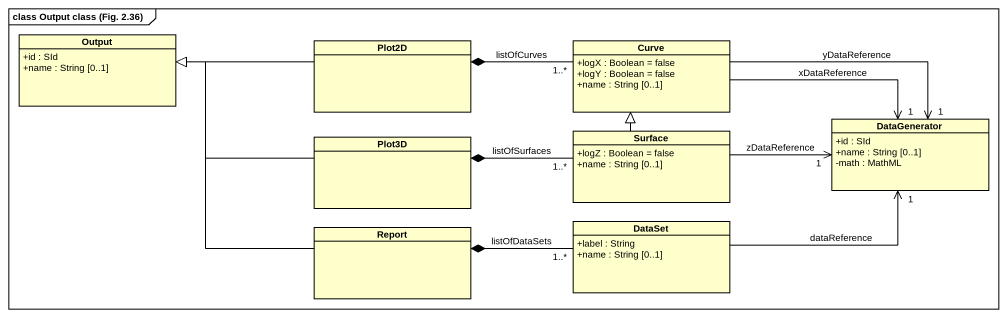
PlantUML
@startuml
mainframe class Output class (Fig. 2.36)
hide circle
hide empty members
skinparam classAttributeIconSize 0
class Output {
  +id : SId
  +name : String [0..1]
}
class Plot2D
class Curve {
  +logX : Boolean = false
  +logY : Boolean = false
  +name : String [0..1]
}
class DataGenerator {
  +id : SId
  +name : String [0..1]
  -math : MathML
}
class Plot3D
class Surface {
  +logZ : Boolean = false
  +name : String [0..1]
}
class Report
class DataSet {
  +label : String
  +name : String [0..1]
}
Plot2D -left-|> Output
Plot2D *-right- "1..*" Curve : listOfCurves
Curve -right-> "1" DataGenerator : yDataReference
Curve -right-> "1" DataGenerator : xDataReference
Plot3D -left-|> Output
Plot3D *-right- "1..*" Surface : listOfSurfaces
Surface -up-|> Curve
Surface -right-> "1" DataGenerator : zDataReference
Report -up-|> Output
Report *-right- "1..*" DataSet : listOfDataSets
DataSet -right-> "1" DataGenerator : dataReference
@enduml
